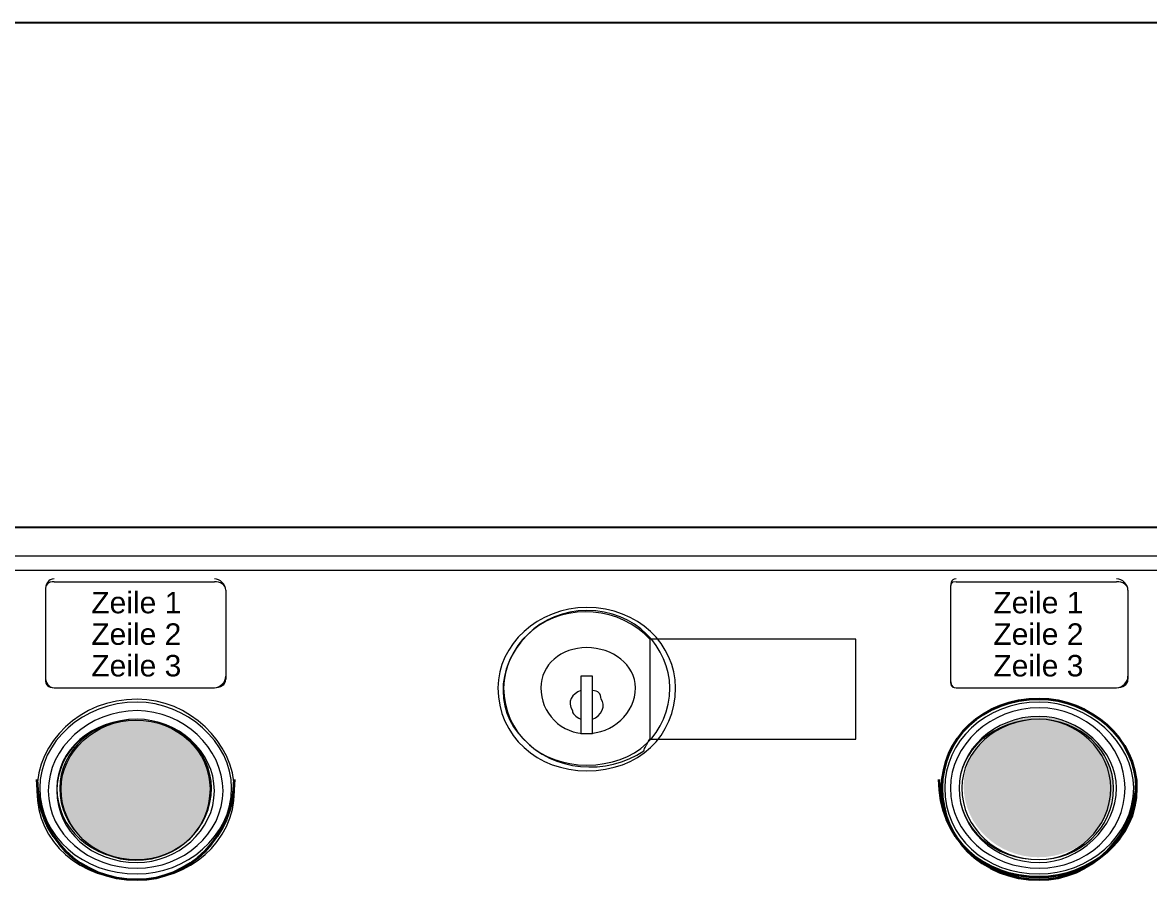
# Model space of a CAD drawing. Header units: centimetres. Extents: x -277 to 25900, y -463 to 5243.
# Drawn here: x 399.1 to 454.7, y 745.2 to 788.4 of the extents above; entities that cross this region are included whole.
import ezdxf

# ---------------------------------------------------------------- set-up
doc = ezdxf.new("R2010")
doc.units = ezdxf.units.CM
doc.header["$LTSCALE"] = 10
for name, color, linetype in [('PDF _Géométrie', 7, 'Continuous'), ('PDF _Texte', 7, 'Continuous'), ('SIEMENS_DETECTION', 9, 'Continuous')]:
    doc.layers.add(name, color=color, linetype=linetype)
doc.styles.add('PDF Arial', font='arial.ttf')
picture_1 = doc.add_image_def('image10.jpg', size_in_pixel=(780, 650))

# ---------------------------------------------------------------- blocks, each defined once
blk = doc.blocks.new('*U36')
image = blk.add_image(picture_1, insert=(0, 0), size_in_units=(150, 125))
image.dxf.flags = 7

msp = doc.modelspace()

# ---------------------------------------------------------------- hatches: boundary and pattern name
h = msp.add_hatch(color=1)
h.dxf.hatch_style = 1
edge = h.paths.add_edge_path()
edge.add_spline(control_points=[(452.921, 750.677), (452.921, 752.517), (451.364, 754.073), (449.242, 754.073)], knot_values=[0, 0, 0, 0, 1, 1, 1, 1], degree=3, periodic=0)
edge.add_spline(control_points=[(449.242, 754.073), (447.261, 754.073), (445.562, 752.517), (445.562, 750.677)], knot_values=[1, 1, 1, 1, 2, 2, 2, 2], degree=3, periodic=0)
edge.add_spline(control_points=[(445.562, 750.677), (445.562, 748.696), (447.261, 747.139), (449.242, 747.139)], knot_values=[2, 2, 2, 2, 3, 3, 3, 3], degree=3, periodic=0)
edge.add_spline(control_points=[(449.242, 747.139), (451.364, 747.139), (452.921, 748.696), (452.921, 750.677)], knot_values=[3, 3, 3, 3, 4, 4, 4, 4], degree=3, periodic=0)
h = msp.add_hatch(color=1)
h.dxf.hatch_style = 1
edge = h.paths.add_edge_path()
edge.add_spline(control_points=[(404.645, 753.913), (402.664, 753.913), (400.966, 752.356), (400.966, 750.517)], knot_values=[1, 1, 1, 1, 2, 2, 2, 2], degree=3, periodic=0)
edge.add_spline(control_points=[(400.966, 750.517), (400.966, 748.535), (402.664, 746.979), (404.645, 746.979)], knot_values=[2, 2, 2, 2, 3, 3, 3, 3], degree=3, periodic=0)
edge.add_spline(control_points=[(404.645, 746.979), (406.768, 746.979), (408.325, 748.535), (408.325, 750.517)], knot_values=[3, 3, 3, 3, 4, 4, 4, 4], degree=3, periodic=0)
edge.add_spline(control_points=[(408.325, 750.517), (408.325, 752.356), (406.768, 753.913), (404.645, 753.913)], knot_values=[0, 0, 0, 0, 1, 1, 1, 1], degree=3, periodic=0)

# ---------------------------------------------------------------- linework, layer by layer
msp.add_lwpolyline([(362.41, 763.436), (496.514, 763.436), (496.514, 704.286), (362.41, 704.286)], close=True)
at = {"layer": 'PDF _Géométrie', "lineweight": 9}
for points in [[(362.41, 704.286), (491.465, 704.286), (491.465, 763.436), (362.41, 763.436)], [(362.41, 704.286), (491.465, 704.286), (491.465, 763.436), (362.41, 763.436)], [(426.655, 753.247), (427.221, 753.247), (427.221, 756.078), (426.655, 756.078)]]:
    msp.add_lwpolyline(points, close=True, dxfattribs=at)
msp.add_lwpolyline([(364.391, 762.021), (489.626, 762.021, -0.409091), (491.182, 760.464), (491.182, 707.257)], format="xyb", dxfattribs=at)
at = {"layer": 'PDF _Géométrie', "color": 253, "lineweight": 9, "true_color": 0x999999}
msp.add_lwpolyline([(363.259, 707.823), (363.259, 759.757, -0.409091), (364.816, 761.313), (489.06, 761.313)], format="xyb", dxfattribs=at)
at = {"layer": 'PDF _Géométrie', "lineweight": 9}
for points in [[(400.617, 760.747), (408.542, 760.747)], [(445.192, 760.747), (453.117, 760.747)], [(400.193, 760.323), (400.193, 755.936)], [(409.108, 760.323), (409.108, 755.936)], [(444.909, 760.323), (444.909, 755.936)], [(453.683, 760.323), (453.683, 755.936)], [(430.051, 752.964), (440.24, 752.964), (440.24, 757.917), (430.051, 757.917)], [(400.617, 755.512), (408.542, 755.512)], [(445.192, 755.512), (453.117, 755.512)]]:
    msp.add_lwpolyline(points, dxfattribs=at)
at = {"layer": 'PDF _Géométrie', "color": 9, "lineweight": 9, "true_color": 0xbababa}
msp.add_lwpolyline([(430.051, 752.964), (440.24, 752.964), (440.24, 757.917), (430.051, 757.917)], close=True, dxfattribs=at)
at = {"layer": 'PDF _Géométrie', "lineweight": 9}
msp.add_arc((426.909, 755.482), 2.235, 179.2527, 270.7473, dxfattribs=at)
at = {"layer": 'PDF _Géométrie', "color": 8, "lineweight": 9, "true_color": 0x818181}
for points in [[(400.617, 760.889), (400.334, 760.889), (400.193, 760.606), (400.193, 760.323)], [(409.108, 760.323), (409.108, 760.606), (408.825, 760.889), (408.542, 760.889)], [(445.192, 760.889), (444.909, 760.889), (444.909, 760.606), (444.909, 760.323)], [(453.683, 760.323), (453.683, 760.606), (453.4, 760.889), (453.117, 760.889)], [(400.193, 756.078), (400.193, 755.795), (400.334, 755.512), (400.617, 755.512)], [(408.542, 755.512), (408.825, 755.512), (409.108, 755.795), (409.108, 756.078)], [(444.909, 756.078), (444.909, 755.795), (444.909, 755.512), (445.192, 755.512)], [(453.117, 755.512), (453.4, 755.512), (453.683, 755.795), (453.683, 756.078)], [(404.721, 754.804), (402.032, 754.804), (399.91, 752.823), (399.91, 750.559)], [(409.391, 750.559), (409.391, 752.823), (407.127, 754.804), (404.721, 754.804)], [(449.296, 754.804), (446.607, 754.804), (444.626, 752.823), (444.626, 750.559)], [(453.966, 750.559), (453.966, 752.823), (451.702, 754.804), (449.296, 754.804)], [(404.721, 753.955), (402.457, 753.955), (400.759, 752.398), (400.759, 750.559)], [(408.4, 750.559), (408.4, 752.398), (406.702, 753.955), (404.721, 753.955)], [(449.296, 753.955), (447.032, 753.955), (445.334, 752.398), (445.334, 750.559)], [(452.975, 750.559), (452.975, 752.398), (451.277, 753.955), (449.296, 753.955)], [(399.91, 750.559), (399.91, 748.153), (402.032, 746.314), (404.721, 746.314)], [(400.759, 750.559), (400.759, 748.578), (402.457, 747.021), (404.721, 747.021)], [(404.721, 747.021), (406.702, 747.021), (408.4, 748.578), (408.4, 750.559)], [(404.721, 746.314), (407.127, 746.314), (409.391, 748.153), (409.391, 750.559)], [(444.626, 750.559), (444.626, 748.153), (446.607, 746.314), (449.296, 746.314)], [(445.334, 750.559), (445.334, 748.578), (447.032, 747.021), (449.296, 747.021)], [(449.296, 747.021), (451.277, 747.021), (452.975, 748.578), (452.975, 750.559)], [(449.296, 746.314), (451.702, 746.314), (453.966, 748.153), (453.966, 750.559)]]:
    msp.add_open_spline(points, degree=3, dxfattribs=at)
at = {"layer": 'PDF _Géométrie', "lineweight": 9}
for points in [[(400.617, 760.889), (400.334, 760.889), (400.193, 760.606), (400.193, 760.323)], [(400.617, 760.747), (400.334, 760.747), (400.193, 760.606), (400.193, 760.323)], [(409.108, 760.323), (409.108, 760.606), (408.825, 760.889), (408.542, 760.889)], [(409.108, 760.323), (409.108, 760.606), (408.825, 760.747), (408.542, 760.747)], [(445.192, 760.889), (444.909, 760.889), (444.909, 760.606), (444.909, 760.323)], [(445.192, 760.747), (444.909, 760.747), (444.909, 760.606), (444.909, 760.323)], [(453.683, 760.323), (453.683, 760.606), (453.4, 760.889), (453.117, 760.889)], [(453.683, 760.323), (453.683, 760.606), (453.4, 760.747), (453.117, 760.747)], [(430.051, 757.917), (428.636, 759.474), (425.947, 759.757), (424.249, 758.342)], [(426.938, 759.474), (424.532, 759.474), (422.551, 757.634), (422.551, 755.512)], [(426.938, 759.332), (424.674, 759.332), (422.834, 757.493), (422.834, 755.512)], [(431.325, 755.512), (431.325, 757.634), (429.485, 759.474), (426.938, 759.474)], [(431.042, 755.512), (431.042, 757.493), (429.343, 759.332), (426.938, 759.332)], [(424.249, 758.342), (422.551, 756.927), (422.268, 754.521), (423.825, 752.964)], [(426.938, 757.493), (425.664, 757.493), (424.674, 756.644), (424.674, 755.512)], [(429.343, 755.512), (429.343, 756.644), (428.211, 757.493), (426.938, 757.493)], [(400.193, 756.078), (400.193, 755.795), (400.334, 755.512), (400.617, 755.512)], [(400.193, 755.936), (400.193, 755.653), (400.334, 755.512), (400.617, 755.512)], [(408.542, 755.512), (408.825, 755.512), (409.108, 755.795), (409.108, 756.078)], [(408.542, 755.512), (408.825, 755.512), (409.108, 755.653), (409.108, 755.936)], [(444.909, 756.078), (444.909, 755.795), (444.909, 755.512), (445.192, 755.512)], [(444.909, 755.936), (444.909, 755.653), (444.909, 755.512), (445.192, 755.512)], [(453.117, 755.512), (453.4, 755.512), (453.683, 755.795), (453.683, 756.078)], [(453.117, 755.512), (453.4, 755.512), (453.683, 755.653), (453.683, 755.936)], [(422.551, 755.512), (422.551, 753.106), (424.532, 751.408), (426.938, 751.408)], [(422.834, 755.512), (422.834, 753.247), (424.674, 751.691), (426.938, 751.691)], [(426.655, 755.37), (426.23, 755.229), (425.947, 754.804), (426.23, 754.379)], [(426.938, 751.691), (429.343, 751.691), (431.042, 753.247), (431.042, 755.512)], [(426.938, 751.408), (429.485, 751.408), (431.325, 753.106), (431.325, 755.512)], [(426.938, 753.247), (428.211, 753.247), (429.343, 754.238), (429.343, 755.512)], [(427.645, 754.946), (427.645, 755.229), (427.504, 755.37), (427.221, 755.37)], [(404.721, 754.946), (401.891, 754.946), (399.768, 752.823), (399.768, 750.417)], [(409.532, 750.417), (409.532, 752.823), (407.268, 754.946), (404.721, 754.946)], [(427.221, 753.955), (427.645, 754.096), (427.928, 754.663), (427.645, 754.946)], [(449.296, 754.946), (446.466, 754.946), (444.485, 752.964), (444.485, 750.559)], [(449.296, 754.521), (446.89, 754.521), (444.909, 752.681), (444.909, 750.559)], [(454.107, 750.559), (454.107, 752.964), (451.843, 754.946), (449.296, 754.946)], [(453.541, 750.559), (453.541, 752.681), (451.56, 754.521), (449.296, 754.521)], [(404.721, 754.379), (402.315, 754.379), (400.334, 752.54), (400.334, 750.417)], [(404.721, 753.955), (402.457, 753.955), (400.759, 752.398), (400.759, 750.559)], [(404.721, 753.955), (402.457, 753.955), (400.759, 752.398), (400.759, 750.417)], [(404.721, 753.955), (402.457, 753.955), (400.759, 752.398), (400.759, 750.417)], [(404.721, 753.955), (402.598, 753.955), (400.9, 752.398), (400.9, 750.559)], [(408.966, 750.417), (408.966, 752.54), (406.985, 754.379), (404.721, 754.379)], [(408.4, 750.559), (408.4, 752.398), (406.702, 753.955), (404.721, 753.955)], [(408.542, 750.417), (408.542, 752.398), (406.702, 753.955), (404.721, 753.955)], [(408.542, 750.417), (408.542, 752.398), (406.702, 753.955), (404.721, 753.955)], [(408.4, 750.559), (408.4, 752.398), (406.702, 753.955), (404.721, 753.955)], [(426.23, 754.379), (426.23, 754.238), (426.372, 754.096), (426.655, 753.955)], [(449.296, 754.096), (447.032, 754.096), (445.334, 752.398), (445.334, 750.559)], [(449.296, 754.096), (447.032, 754.096), (445.334, 752.398), (445.334, 750.559)], [(449.296, 753.955), (447.032, 753.955), (445.334, 752.398), (445.334, 750.559)], [(449.296, 753.955), (447.173, 753.955), (445.475, 752.398), (445.475, 750.559)], [(453.117, 750.559), (453.117, 752.398), (451.277, 754.096), (449.296, 754.096)], [(453.117, 750.559), (453.117, 752.398), (451.277, 754.096), (449.296, 754.096)], [(452.975, 750.559), (452.975, 752.398), (451.277, 753.955), (449.296, 753.955)], [(452.834, 750.559), (452.834, 752.398), (451.136, 753.955), (449.296, 753.955)], [(423.825, 752.964), (425.24, 751.408), (427.928, 751.125), (429.768, 752.398)], [(429.768, 752.398), (429.768, 752.54), (429.909, 752.681), (430.051, 752.964)], [(399.768, 750.417), (399.768, 747.87), (401.891, 746.031), (404.721, 746.031)], [(400.334, 750.417), (400.334, 748.295), (402.315, 746.597), (404.721, 746.597)], [(400.759, 750.559), (400.759, 748.578), (402.457, 747.021), (404.721, 747.021)], [(400.759, 750.417), (400.759, 748.436), (402.457, 746.88), (404.721, 746.88)], [(400.759, 750.417), (400.759, 748.436), (402.457, 746.88), (404.721, 746.88)], [(400.9, 750.559), (400.9, 748.578), (402.598, 747.021), (404.721, 747.021)], [(404.721, 747.021), (406.702, 747.021), (408.4, 748.578), (408.4, 750.559)], [(404.721, 747.021), (406.702, 747.021), (408.4, 748.578), (408.4, 750.559)], [(404.721, 746.88), (406.702, 746.88), (408.542, 748.436), (408.542, 750.417)], [(404.721, 746.031), (407.268, 746.031), (409.532, 747.87), (409.532, 750.417)], [(404.721, 746.597), (406.985, 746.597), (408.966, 748.295), (408.966, 750.417)], [(404.721, 746.88), (406.702, 746.88), (408.542, 748.436), (408.542, 750.417)], [(444.485, 750.559), (444.485, 748.012), (446.466, 746.172), (449.296, 746.172)], [(444.909, 750.559), (444.909, 748.295), (446.89, 746.597), (449.296, 746.597)], [(445.334, 750.559), (445.334, 748.578), (447.032, 747.021), (449.296, 747.021)], [(445.334, 750.559), (445.334, 748.578), (447.032, 746.88), (449.296, 746.88)], [(445.334, 750.559), (445.334, 748.578), (447.032, 746.88), (449.296, 746.88)], [(445.475, 750.559), (445.475, 748.578), (447.173, 747.021), (449.296, 747.021)], [(449.296, 747.021), (451.277, 747.021), (452.975, 748.578), (452.975, 750.559)], [(449.296, 746.88), (451.277, 746.88), (453.117, 748.578), (453.117, 750.559)], [(449.296, 746.172), (451.843, 746.172), (454.107, 748.012), (454.107, 750.559)], [(449.296, 746.597), (451.56, 746.597), (453.541, 748.295), (453.541, 750.559)], [(449.296, 746.88), (451.277, 746.88), (453.117, 748.578), (453.117, 750.559)], [(449.296, 747.021), (451.136, 747.021), (452.834, 748.578), (452.834, 750.559)]]:
    msp.add_open_spline(points, degree=3, dxfattribs=at)
at = {"layer": 'PDF _Géométrie', "color": 92, "lineweight": 9, "true_color": 0x00bd00}
for points in [[(404.721, 754.946), (401.891, 754.946), (399.768, 752.823), (399.768, 750.417)], [(409.532, 750.417), (409.532, 752.823), (407.268, 754.946), (404.721, 754.946)], [(399.768, 750.417), (399.768, 747.87), (401.891, 746.031), (404.721, 746.031)], [(404.721, 746.031), (407.268, 746.031), (409.532, 747.87), (409.532, 750.417)]]:
    msp.add_open_spline(points, degree=3, dxfattribs=at)
at = {"layer": 'PDF _Géométrie', "lineweight": 35}
for points in [[(449.296, 754.946), (446.466, 754.946), (444.485, 752.964), (444.485, 750.559)], [(454.107, 750.559), (454.107, 752.964), (451.843, 754.946), (449.296, 754.946)], [(399.768, 750.983), (399.768, 748.153), (401.891, 746.031), (404.721, 746.031)], [(404.721, 746.031), (407.268, 746.031), (409.532, 748.153), (409.532, 750.983)], [(444.343, 750.983), (444.343, 748.153), (446.466, 746.031), (449.296, 746.031)], [(449.296, 746.031), (451.843, 746.031), (454.107, 748.153), (454.107, 750.983)], [(444.485, 750.559), (444.485, 748.012), (446.466, 746.172), (449.296, 746.172)], [(449.296, 746.172), (451.843, 746.172), (454.107, 748.012), (454.107, 750.559)]]:
    msp.add_open_spline(points, degree=3, dxfattribs=at)
at = {"layer": 'PDF _Géométrie', "lineweight": 9}
msp.add_open_spline([(408.325, 750.517), (408.325, 752.356), (406.768, 753.913), (404.645, 753.913), (402.664, 753.913), (400.966, 752.356), (400.966, 750.517), (400.966, 748.535), (402.664, 746.979), (404.645, 746.979), (406.768, 746.979), (408.325, 748.535), (408.325, 750.517)], degree=3, knots=[0, 0, 0, 0, 1, 1, 1, 2, 2, 2, 3, 3, 3, 4, 4, 4, 4], dxfattribs=at)

# ---------------------------------------------------------------- block references
at = {"layer": 'SIEMENS_DETECTION'}
msp.add_blockref('*U36', (354.128, 663.369), dxfattribs=at)

# ---------------------------------------------------------------- texts
at = {"layer": 'PDF _Texte', "char_height": 1.0612, "attachment_point": 7, "style": 'PDF Arial'}
for s, insert in [('Zeile 1', (402.457, 759.172)), ('Zeile 1', (447.032, 759.172)), ('Zeile 2', (402.457, 757.615)), ('Zeile 2', (447.032, 757.615)), ('Zeile 3', (402.457, 756.055)), ('Zeile 3', (447.032, 756.055))]:
    msp.add_mtext(s, dxfattribs=dict(at, insert=insert))

doc.saveas('drawing.dxf')
